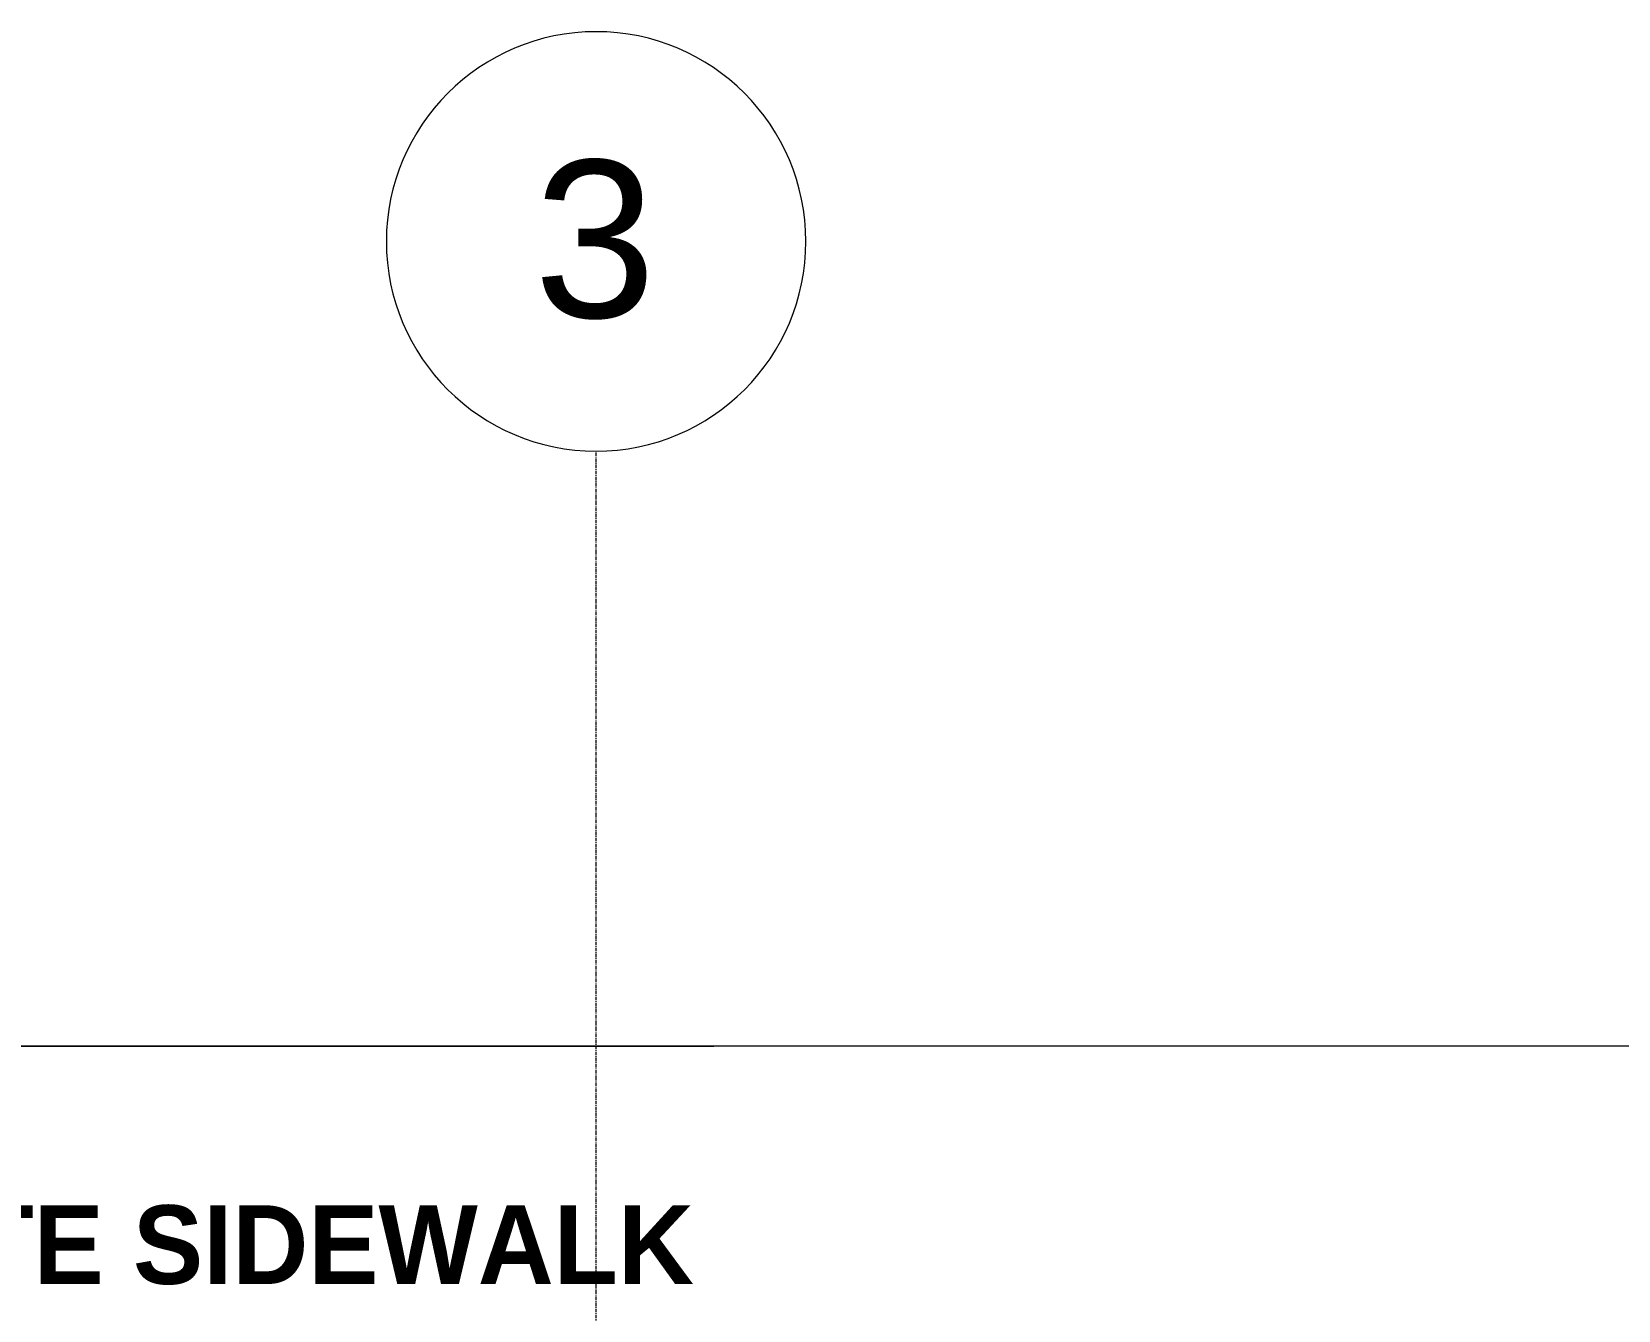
# Model space of a CAD drawing. Header units: inches. Extents: x -4292 to -464, y 9706 to 12474.
# Drawn here: x -2908.1 to -2681.1, y 12290.8 to 12473.7 of the extents above; entities that cross this region are included whole.
import ezdxf

# ---------------------------------------------------------------- set-up
doc = ezdxf.new("R2010")
doc.units = ezdxf.units.IN
doc.header["$MEASUREMENT"] = 0
doc.linetypes.add('Grid Line 1_2_', pattern=[0.875, 0.5, -0.125, 0.125, -0.125])
for name, color, linetype, lineweight in [('A-ANNO-NOTE', 131, 'Continuous', 9), ('C-TOPO', 7, 'Continuous', 9), ('S-GRID-1', 1, 'Grid Line 1_2_', 9), ('S-GRID-IDEN', 1, 'Continuous', 9), ('S-GRID-IDEN-1', 147, 'Continuous', 9)]:
    doc.layers.add(name, color=color, linetype=linetype, lineweight=lineweight)
doc.styles.add('Arial_1', font='arial.ttf', dxfattribs={"height": 22.5})
doc.styles.add('Century Gothic_B', font='GOTHICB.TTF', dxfattribs={"height": 11.25})

msp = doc.modelspace()

# ---------------------------------------------------------------- linework, layer by layer
at = {"layer": 'C-TOPO'}
for p, q in [((-2810.48456, 12328.58936), (-2922.66229, 12328.58936)), ((-2922.66229, 12328.58936), (-2810.48456, 12328.58936)), ((-2644.47052, 12328.58936), (-2810.48456, 12328.58936)), ((-2644.47052, 12328.58936), (-2810.48456, 12328.58936))]:
    msp.add_line(p, q, dxfattribs=at)
at = {"layer": 'S-GRID-1'}
msp.add_line((-2827.32374, 9836.17969), (-2827.32374, 12413.73712), dxfattribs=at)
at = {"layer": 'S-GRID-IDEN-1'}
for start, end in [(0, 180), (180, 0)]:
    msp.add_arc((-2827.32374, 12443.73712), 30, start, end, dxfattribs=at)

# ---------------------------------------------------------------- texts
at = {"layer": 'A-ANNO-NOTE', "insert": (-2982.16007, 12305.84043), "char_height": 11.25, "width": 197.7075, "attachment_point": 1, "style": 'Century Gothic_B'}
msp.add_mtext('CONCRETE SIDEWALK', dxfattribs=at)
at = {"layer": 'S-GRID-IDEN', "insert": (-2836.23502, 12455.34705), "char_height": 22.5, "width": 21.21, "attachment_point": 1, "style": 'Arial_1'}
msp.add_mtext('3', dxfattribs=at)

doc.saveas('drawing.dxf')
